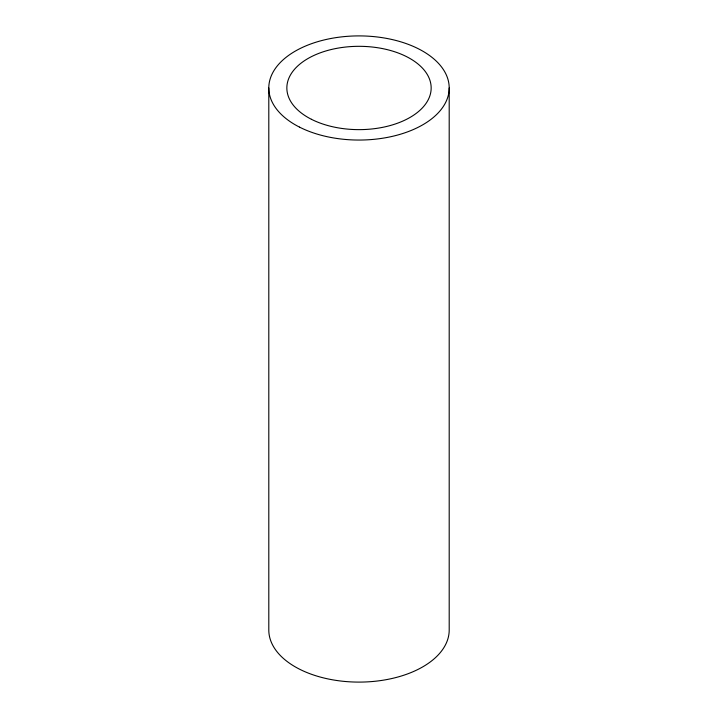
<?xml version="1.0" encoding="UTF-8"?>
<svg xmlns="http://www.w3.org/2000/svg" width="718" height="718" viewBox="0 0 718 718"><rect width="100%" height="100%" fill="white"/><g stroke="black" fill="none" stroke-linecap="round" stroke-linejoin="round"><path stroke-width="1.08" d="M449.199 87.973L449.199 630.027A90.199 52.073 0 0 1 359 682.1A90.199 52.073 0 0 1 268.801 630.027L268.801 87.973M299.532 127.131A90.199 52.073 0 0 0 447.467 98.133A90.199 52.073 0 0 0 330.011 38.664A90.199 52.073 0 0 0 299.532 127.131M311.424 119.296A72.159 41.662 0 0 0 429.777 96.104A72.159 41.662 0 0 0 335.809 48.528A72.159 41.662 0 0 0 311.424 119.296"/></g></svg>
